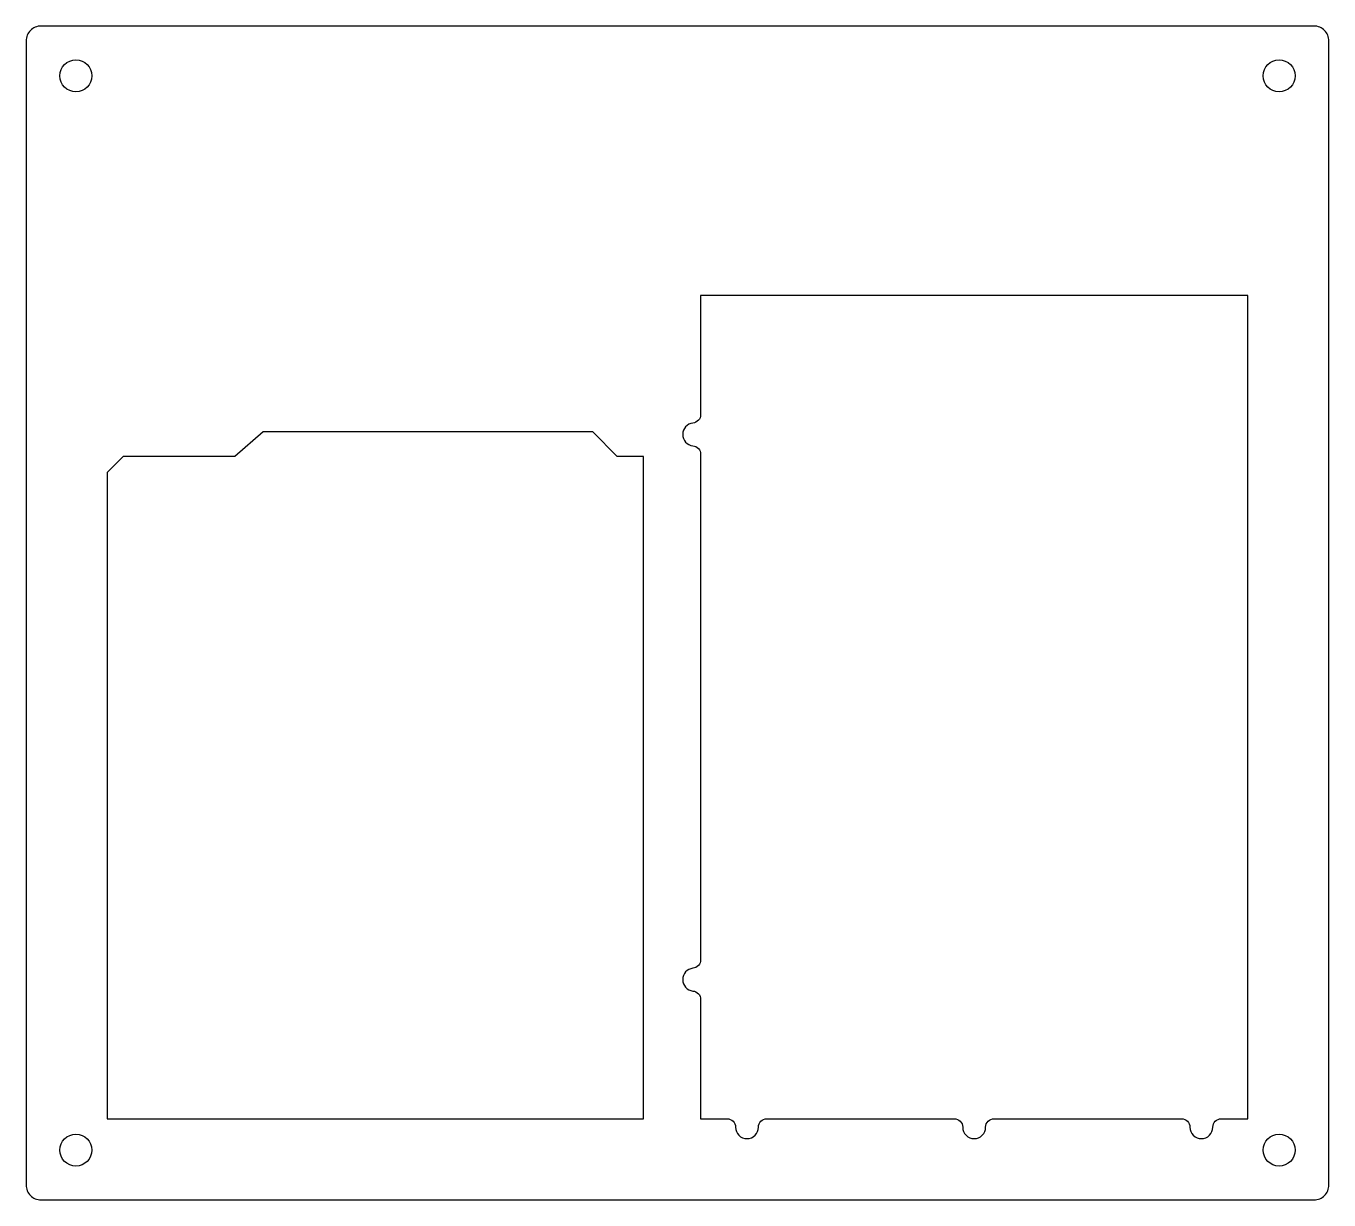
# Model space of a CAD drawing. Extents: x 907 to 1038, y 421 to 538.
import ezdxf

# ---------------------------------------------------------------- set-up
doc = ezdxf.new("R2010")
doc.units = 0
doc.layers.get('0').update_dxf_attribs({"linetype": 'CONTINUOUS'})

msp = doc.modelspace()

# ---------------------------------------------------------------- linework, layer by layer
for points in [[(908.64, 538.47, 0.414214), (907.14, 536.97), (907.14, 422.2, 0.414214), (908.64, 420.7), (1036.38, 420.7, 0.414214), (1037.88, 422.2), (1037.88, 536.97, 0.414214), (1036.38, 538.47)], [(974.83, 511.45), (974.83, 499.49, -0.38517), (974.06, 498.64, 0.904534), (974.06, 496.36, -0.38517), (974.83, 495.51), (974.83, 444.79, -0.38517), (974.06, 443.94, 0.904534), (974.06, 441.66, -0.38517), (974.83, 440.81), (974.83, 428.85), (977.48, 428.85, -0.414214), (978.33, 428, 0.414214), (979.48, 426.85, 0.414214), (980.63, 428, -0.414214), (981.48, 428.85), (981.98, 428.85), (1000.28, 428.85, -0.414214), (1001.13, 428, 0.414214), (1002.28, 426.85, 0.414214), (1003.43, 428, -0.414214), (1004.28, 428.85), (1022.58, 428.85), (1023.08, 428.85, -0.414214), (1023.93, 428, 0.414214), (1025.08, 426.85, 0.414214), (1026.23, 428, -0.414214), (1027.08, 428.85), (1029.73, 428.85), (1029.73, 511.45)]]:
    msp.add_lwpolyline(points, format="xyb", close=True)
msp.add_lwpolyline([(930.93, 497.75), (928.08, 495.3), (916.9, 495.3), (915.29, 493.69), (915.29, 428.85), (969.09, 428.85), (969.09, 495.3), (966.46, 495.3), (964, 497.75)], close=True)
for centre in [(912.14, 533.47), (1032.88, 533.47), (912.14, 425.7), (1032.88, 425.7)]:
    msp.add_circle(centre, 1.6)

doc.saveas('drawing.dxf')
